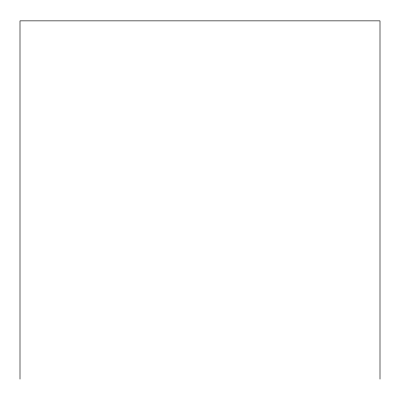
<?xml version="1.0" encoding="UTF-8"?>
<svg xmlns="http://www.w3.org/2000/svg" width="400" height="400" viewBox="0 0 400 400"><rect width="100%" height="100%" fill="white"/><g stroke="black" fill="none" stroke-linecap="round" stroke-linejoin="round"><path stroke-width="0.6" d="M380 379.14L380 20.86L20 20.86L20 379.14"/></g></svg>
